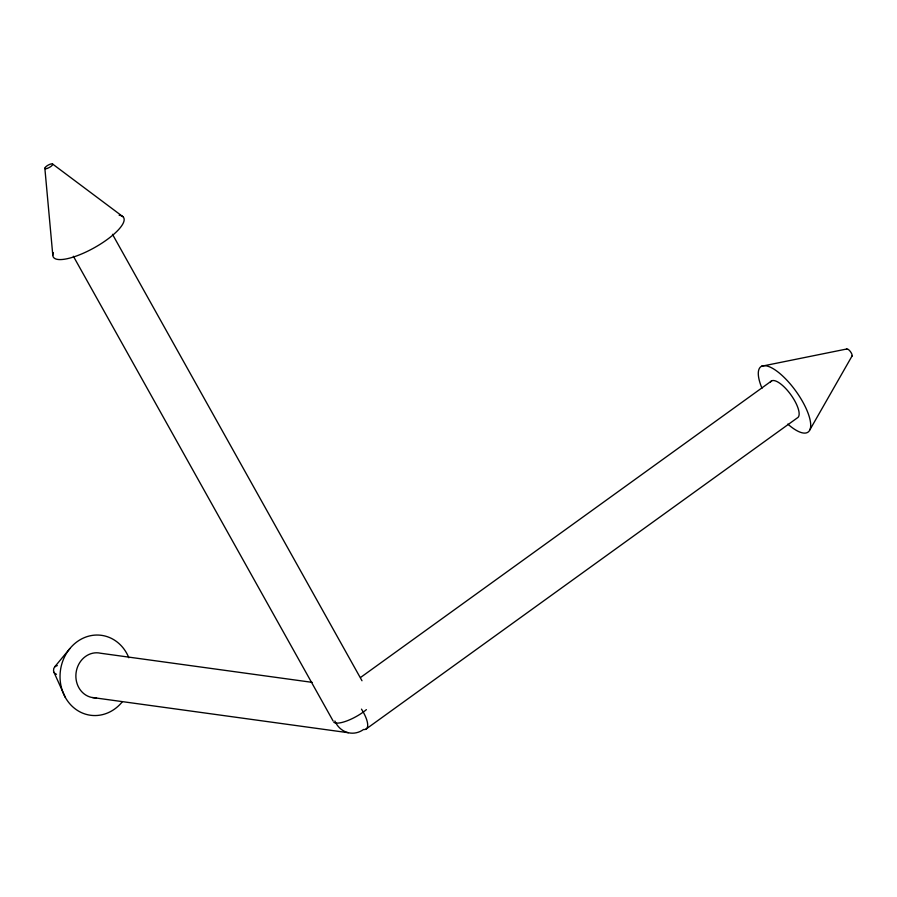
<?xml version="1.0" encoding="UTF-8"?>
<svg xmlns="http://www.w3.org/2000/svg" width="897" height="897" viewBox="0 0 897 897"><rect width="100%" height="100%" fill="white"/><g stroke="black" fill="none" stroke-linecap="round" stroke-linejoin="round"><path stroke-width="1.35" d="M809.913 429.764L852.06 355.986M54.538 667.043L69.899 648.531M360.672 677.392L771.7 380.844M365.83 729.216L797.298 417.912A22.56 7.86 54.2 0 0 789.909 393.48A22.56 7.86 54.2 0 0 770.288 382.38M761.609 366.234L846.746 349M312.122 682.348L100.677 653.251A22.56 20.07 -82.2 0 0 76.424 670.743A22.56 20.07 -82.2 0 0 91.292 697.35L348.339 732.726M52.553 163.994L122.833 216.614M112.484 234.308L361.984 680.745M73.386 256.262L333.146 721.042M54.033 672.425L65.324 697.418M44.85 168.244L52.8 255.23M761.99 388.244A40.343 14.06 54.2 0 1 774.268 369.362A40.343 14.06 54.2 0 1 809.8 418.72A40.343 14.06 54.2 0 1 787.801 424.102M846.476 349.303A4.44 1.547 54.2 0 1 850.334 351.489A4.44 1.547 54.2 0 1 851.78 356.288M361.48 709.123A22.56 7.86 54.2 0 1 363.543 729.496A22.56 20.07 -82.2 0 1 334.884 721.02M366.402 709.639A22.56 6.671 -29.2 0 1 333.819 722.264M119.144 215.213A40.343 11.93 -29.2 0 1 95.16 247.258A40.343 11.93 -29.2 0 1 53.259 252.662M122.082 702.071A40.343 35.88 -82.2 0 1 68.049 701.622A40.343 35.88 -82.2 0 1 77.187 641.658A40.343 35.88 -82.2 0 1 128.843 657.759M56.477 674.331A4.44 3.947 -82.2 0 1 57.296 665.574M96.517 697.776A22.56 20.07 -82.2 0 1 92.582 697.608M46.857 168.524A4.44 1.312 -29.2 0 0 52.699 164.308A4.44 1.312 -29.2 0 0 46.767 166.001A4.44 1.312 -29.2 0 0 46.857 168.524"/></g></svg>
